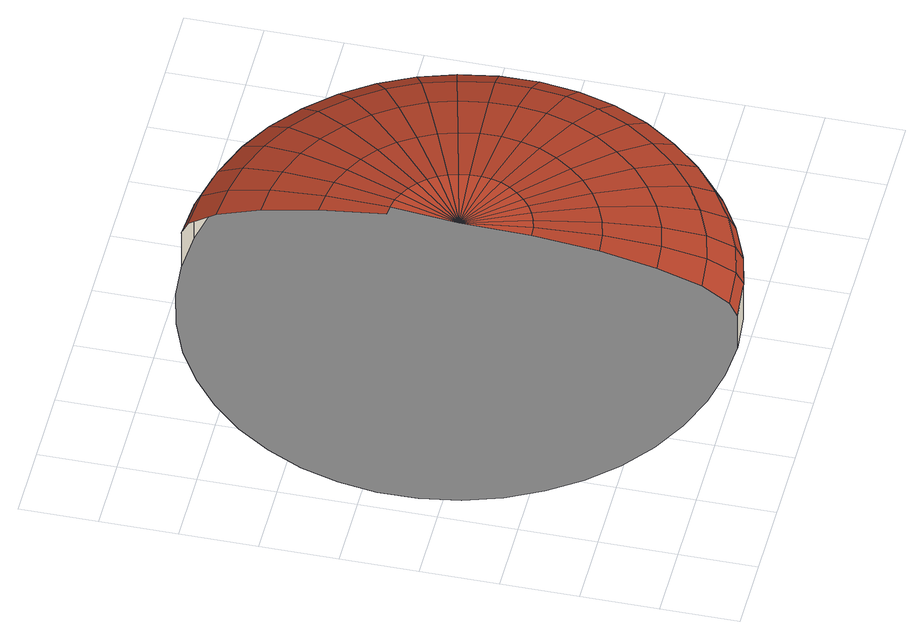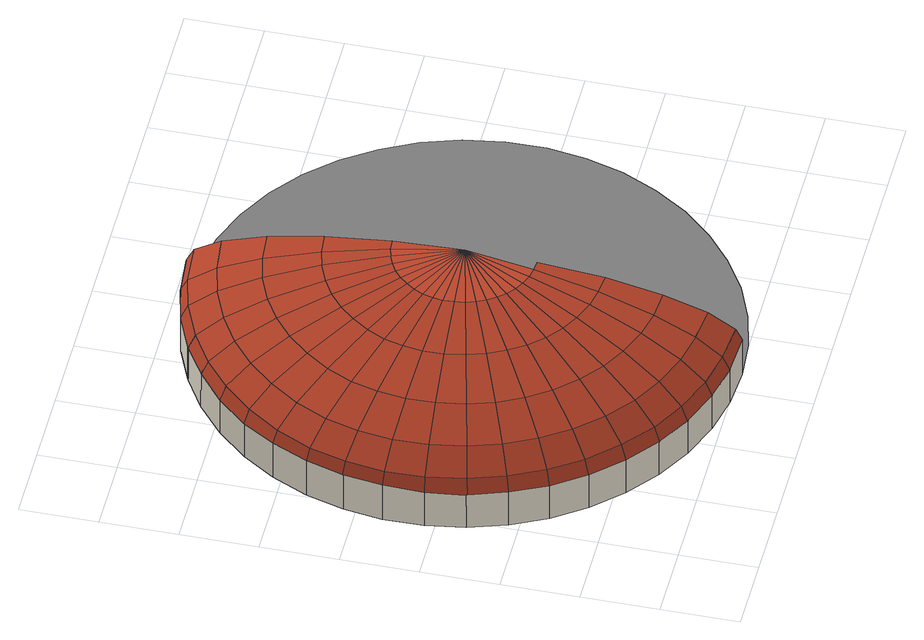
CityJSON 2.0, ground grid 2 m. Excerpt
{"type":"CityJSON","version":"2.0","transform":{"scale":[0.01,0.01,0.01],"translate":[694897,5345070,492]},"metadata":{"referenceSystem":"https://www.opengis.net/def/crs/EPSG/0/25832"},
"CityObjects":{
"building1":{"type":"Building","attributes":{"Gemeindeschluessel":"09162000","HoeheDach":"495.560","HoeheGrund":"492.778","Methode":"2000","NiedrigsteTraufeDesGebaeudes":"493.835","Geometrietyp2DReferenz":"3000","function":"31001_2000","roofType":"3700","measuredHeight":2.78},"geometry":[{"type":"MultiSurface","lod":"2","boundaries":[[[0,1,2,3,4,5]],[[3,6,7,4]],[[1,0,8,9]],[[6,10,11,7]],[[10,12,13,11]],[[12,14,15,13]],[[16,17,3,2]],[[18,19,16,2,1,9]],[[17,20,6,3]],[[20,21,10,6]],[[14,22,15]],[[21,23,12,10]],[[23,24,14,12]],[[24,22,14]],[[25,22,24]],[[26,27,28,29,30,31,18,9,8,32,33,34,35,36,37,38,39,40,41,42,43,44,45,46,47,48,49,50,51,52,53,54,55,56,57,58,59,60,61,62,63,64,65]],[[66,25,24,23]],[[67,22,25]],[[68,66,23,21]],[[69,68,21,20]],[[70,22,67]],[[71,69,20,17]],[[19,72,73,71,17,16]],[[74,67,25,66]],[[75,22,70]],[[76,22,77]],[[72,19,18,31]],[[76,78,79,80]],[[81,22,75]],[[77,22,82]],[[83,22,81]],[[82,22,84]],[[85,74,66,68]],[[86,70,67,74]],[[87,22,83]],[[84,22,88]],[[73,72,31,30]],[[89,78,76,77]],[[90,22,87]],[[88,22,91]],[[92,85,68,69]],[[93,22,90]],[[91,22,94]],[[95,22,93]],[[94,22,96]],[[96,22,95]],[[78,97,98,79]],[[99,75,70,86]],[[100,92,69,71]],[[101,89,77,82]],[[102,100,71,73]],[[103,86,74,85]],[[104,81,75,99]],[[97,105,106,98]],[[102,73,30,29]],[[107,101,82,84]],[[108,97,78,89]],[[109,107,84,88]],[[110,83,81,104]],[[111,103,85,92]],[[105,112,113,106]],[[114,99,86,103]],[[115,109,88,91]],[[116,117,53,52]],[[112,118,117,116,119,113]],[[120,87,83,110]],[[121,115,91,94]],[[122,123,93,90]],[[124,111,92,100]],[[125,121,94,96]],[[123,126,95,93]],[[126,125,96,95]],[[127,108,89,101]],[[122,90,87,120]],[[128,124,100,102]],[[129,105,97,108]],[[130,104,99,114]],[[128,102,29,28]],[[131,114,103,111]],[[132,127,101,107]],[[133,112,105,129]],[[134,110,104,130]],[[135,131,111,124]],[[136,129,108,127]],[[137,132,107,109]],[[138,118,112,133]],[[53,117,118,138,139,54]],[[140,135,124,128]],[[141,130,114,131]],[[27,142,140,128,28]],[[143,120,110,134]],[[144,137,109,115]],[[145,144,115,121]],[[146,147,123,122]],[[148,133,129,136]],[[149,136,127,132]],[[146,122,120,143]],[[150,145,121,125]],[[147,151,126,123]],[[152,141,131,135]],[[151,150,125,126]],[[139,153,55,54]],[[154,134,130,141]],[[155,153,139,138,133,148]],[[142,156,152,135,140]],[[157,149,132,137]],[[156,142,27,26]],[[158,148,136,149]],[[159,143,134,154]],[[160,154,141,152]],[[161,157,137,144]],[[162,155,148,158]],[[55,153,155,162,163,56]],[[164,160,152,156]],[[165,146,143,159]],[[166,161,144,145]],[[165,167,147,146]],[[168,158,149,157]],[[164,156,26,65]],[[169,166,145,150]],[[167,170,151,147]],[[171,159,154,160]],[[170,169,150,151]],[[172,163,162,158,168]],[[163,172,57,56]],[[173,171,160,164]],[[174,168,157,161]],[[64,175,173,164,65]],[[176,165,159,171]],[[177,174,161,166]],[[176,178,167,165]],[[172,179,58,57]],[[175,180,176,171,173]],[[181,179,172,168,174]],[[182,177,166,169]],[[178,183,170,167]],[[183,182,169,170]],[[180,175,64,63]],[[184,181,174,177]],[[180,185,178,176]],[[58,179,181,184,59]],[[185,180,63,62]],[[186,184,177,182]],[[185,187,188,183,178]],[[184,186,60,59]],[[188,186,182,183]],[[187,185,62,61]],[[60,186,188,187,61]]],"semantics":{"surfaces":[{"type":"RoofSurface","Dachneigung":"26.952","Dachorientierung":"175.006","Flaeche":"0.457","Z_MAX":"1.448","Z_MAX_ASL":"494.226","Z_MIN":"1.080","Z_MIN_ASL":"493.857"},{"type":"RoofSurface","Dachneigung":"57.991","Dachorientierung":"175.006","Flaeche":"0.848","Z_MAX":"1.882","Z_MAX_ASL":"494.660","Z_MIN":"1.448","Z_MIN_ASL":"494.226"},{"type":"WallSurface"},{"type":"RoofSurface","Dachneigung":"71.354","Dachorientierung":"175.006","Flaeche":"1.036","Z_MAX":"2.255","Z_MAX_ASL":"495.033","Z_MIN":"1.882","Z_MIN_ASL":"494.660"},{"type":"RoofSurface","Dachneigung":"78.763","Dachorientierung":"175.006","Flaeche":"1.001","Z_MAX":"2.541","Z_MAX_ASL":"495.319","Z_MIN":"2.255","Z_MIN_ASL":"495.033"},{"type":"RoofSurface","Dachneigung":"83.879","Dachorientierung":"175.006","Flaeche":"0.723","Z_MAX":"2.721","Z_MAX_ASL":"495.499","Z_MIN":"2.541","Z_MIN_ASL":"495.319"},{"type":"RoofSurface","Dachneigung":"26.972","Dachorientierung":"165.807","Flaeche":"0.377","Z_MAX":"1.448","Z_MAX_ASL":"494.226","Z_MIN":"1.075","Z_MIN_ASL":"493.853"},{"type":"RoofSurface","Dachneigung":"58.013","Dachorientierung":"165.807","Flaeche":"0.712","Z_MAX":"1.882","Z_MAX_ASL":"494.660","Z_MIN":"1.448","Z_MIN_ASL":"494.226"},{"type":"RoofSurface","Dachneigung":"71.369","Dachorientierung":"165.807","Flaeche":"0.871","Z_MAX":"2.255","Z_MAX_ASL":"495.033","Z_MIN":"1.882","Z_MIN_ASL":"494.660"},{"type":"RoofSurface","Dachneigung":"88.048","Dachorientierung":"175.006","Flaeche":"0.263","Z_MAX":"2.782","Z_MAX_ASL":"495.560","Z_MIN":"2.721","Z_MIN_ASL":"495.499"},{"type":"RoofSurface","Dachneigung":"78.773","Dachorientierung":"165.807","Flaeche":"0.841","Z_MAX":"2.541","Z_MAX_ASL":"495.319","Z_MIN":"2.255","Z_MIN_ASL":"495.033"},{"type":"RoofSurface","Dachneigung":"83.884","Dachorientierung":"165.807","Flaeche":"0.608","Z_MAX":"2.721","Z_MAX_ASL":"495.499","Z_MIN":"2.541","Z_MIN_ASL":"495.319"},{"type":"RoofSurface","Dachneigung":"88.049","Dachorientierung":"165.807","Flaeche":"0.221","Z_MAX":"2.782","Z_MAX_ASL":"495.560","Z_MIN":"2.721","Z_MIN_ASL":"495.499"},{"type":"RoofSurface","Dachneigung":"88.047","Dachorientierung":"157.760","Flaeche":"0.257","Z_MAX":"2.782","Z_MAX_ASL":"495.560","Z_MIN":"2.721","Z_MIN_ASL":"495.499"},{"type":"GroundSurface"},{"type":"RoofSurface","Dachneigung":"83.876","Dachorientierung":"157.760","Flaeche":"0.705","Z_MAX":"2.721","Z_MAX_ASL":"495.499","Z_MIN":"2.541","Z_MIN_ASL":"495.319"},{"type":"RoofSurface","Dachneigung":"88.049","Dachorientierung":"149.608","Flaeche":"0.238","Z_MAX":"2.782","Z_MAX_ASL":"495.560","Z_MIN":"2.721","Z_MIN_ASL":"495.499"},{"type":"RoofSurface","Dachneigung":"78.759","Dachorientierung":"157.760","Flaeche":"0.976","Z_MAX":"2.541","Z_MAX_ASL":"495.319","Z_MIN":"2.255","Z_MIN_ASL":"495.033"},{"type":"RoofSurface","Dachneigung":"71.347","Dachorientierung":"157.760","Flaeche":"1.010","Z_MAX":"2.255","Z_MAX_ASL":"495.033","Z_MIN":"1.882","Z_MIN_ASL":"494.660"},{"type":"RoofSurface","Dachneigung":"88.050","Dachorientierung":"140.444","Flaeche":"0.238","Z_MAX":"2.782","Z_MAX_ASL":"495.560","Z_MIN":"2.721","Z_MIN_ASL":"495.499"},{"type":"RoofSurface","Dachneigung":"57.981","Dachorientierung":"157.760","Flaeche":"0.826","Z_MAX":"1.882","Z_MAX_ASL":"494.660","Z_MIN":"1.448","Z_MIN_ASL":"494.226"},{"type":"RoofSurface","Dachneigung":"26.943","Dachorientierung":"157.760","Flaeche":"0.463","Z_MAX":"1.448","Z_MAX_ASL":"494.226","Z_MIN":"1.063","Z_MIN_ASL":"493.841"},{"type":"RoofSurface","Dachneigung":"83.883","Dachorientierung":"149.608","Flaeche":"0.653","Z_MAX":"2.721","Z_MAX_ASL":"495.499","Z_MIN":"2.541","Z_MIN_ASL":"495.319"},{"type":"RoofSurface","Dachneigung":"88.049","Dachorientierung":"132.184","Flaeche":"0.240","Z_MAX":"2.782","Z_MAX_ASL":"495.560","Z_MIN":"2.721","Z_MIN_ASL":"495.499"},{"type":"RoofSurface","Dachneigung":"88.043","Dachorientierung":"12.198","Flaeche":"0.236","Z_MAX":"2.782","Z_MAX_ASL":"495.560","Z_MIN":"2.721","Z_MIN_ASL":"495.499"},{"type":"RoofSurface","Dachneigung":"83.872","Dachorientierung":"4.767","Flaeche":"0.679","Z_MAX":"2.721","Z_MAX_ASL":"495.499","Z_MIN":"2.541","Z_MIN_ASL":"495.319"},{"type":"RoofSurface","Dachneigung":"88.053","Dachorientierung":"125.335","Flaeche":"0.246","Z_MAX":"2.782","Z_MAX_ASL":"495.560","Z_MIN":"2.721","Z_MIN_ASL":"495.499"},{"type":"RoofSurface","Dachneigung":"88.042","Dachorientierung":"20.838","Flaeche":"0.254","Z_MAX":"2.782","Z_MAX_ASL":"495.560","Z_MIN":"2.721","Z_MIN_ASL":"495.499"},{"type":"RoofSurface","Dachneigung":"88.059","Dachorientierung":"115.821","Flaeche":"0.245","Z_MAX":"2.782","Z_MAX_ASL":"495.560","Z_MIN":"2.721","Z_MIN_ASL":"495.499"},{"type":"RoofSurface","Dachneigung":"88.044","Dachorientierung":"28.940","Flaeche":"0.236","Z_MAX":"2.782","Z_MAX_ASL":"495.560","Z_MIN":"2.721","Z_MIN_ASL":"495.499"},{"type":"RoofSurface","Dachneigung":"78.771","Dachorientierung":"149.608","Flaeche":"0.904","Z_MAX":"2.541","Z_MAX_ASL":"495.319","Z_MIN":"2.255","Z_MIN_ASL":"495.033"},{"type":"RoofSurface","Dachneigung":"83.886","Dachorientierung":"140.444","Flaeche":"0.655","Z_MAX":"2.721","Z_MAX_ASL":"495.499","Z_MIN":"2.541","Z_MIN_ASL":"495.319"},{"type":"RoofSurface","Dachneigung":"88.060","Dachorientierung":"105.938","Flaeche":"0.239","Z_MAX":"2.782","Z_MAX_ASL":"495.560","Z_MIN":"2.721","Z_MIN_ASL":"495.499"},{"type":"RoofSurface","Dachneigung":"88.045","Dachorientierung":"38.286","Flaeche":"0.246","Z_MAX":"2.782","Z_MAX_ASL":"495.560","Z_MIN":"2.721","Z_MIN_ASL":"495.499"},{"type":"RoofSurface","Dachneigung":"83.864","Dachorientierung":"12.198","Flaeche":"0.649","Z_MAX":"2.721","Z_MAX_ASL":"495.499","Z_MIN":"2.541","Z_MIN_ASL":"495.319"},{"type":"RoofSurface","Dachneigung":"88.057","Dachorientierung":"97.871","Flaeche":"0.245","Z_MAX":"2.782","Z_MAX_ASL":"495.560","Z_MIN":"2.721","Z_MIN_ASL":"495.499"},{"type":"RoofSurface","Dachneigung":"88.045","Dachorientierung":"46.591","Flaeche":"0.248","Z_MAX":"2.782","Z_MAX_ASL":"495.560","Z_MIN":"2.721","Z_MIN_ASL":"495.499"},{"type":"RoofSurface","Dachneigung":"71.367","Dachorientierung":"149.608","Flaeche":"0.936","Z_MAX":"2.255","Z_MAX_ASL":"495.033","Z_MIN":"1.882","Z_MIN_ASL":"494.660"},{"type":"RoofSurface","Dachneigung":"88.054","Dachorientierung":"88.794","Flaeche":"0.245","Z_MAX":"2.782","Z_MAX_ASL":"495.560","Z_MIN":"2.721","Z_MIN_ASL":"495.499"},{"type":"RoofSurface","Dachneigung":"88.046","Dachorientierung":"55.607","Flaeche":"0.241","Z_MAX":"2.782","Z_MAX_ASL":"495.560","Z_MIN":"2.721","Z_MIN_ASL":"495.499"},{"type":"RoofSurface","Dachneigung":"88.050","Dachorientierung":"80.314","Flaeche":"0.248","Z_MAX":"2.782","Z_MAX_ASL":"495.560","Z_MIN":"2.721","Z_MIN_ASL":"495.499"},{"type":"RoofSurface","Dachneigung":"88.046","Dachorientierung":"63.599","Flaeche":"0.240","Z_MAX":"2.782","Z_MAX_ASL":"495.560","Z_MIN":"2.721","Z_MIN_ASL":"495.499"},{"type":"RoofSurface","Dachneigung":"88.048","Dachorientierung":"72.135","Flaeche":"0.237","Z_MAX":"2.782","Z_MAX_ASL":"495.560","Z_MIN":"2.721","Z_MIN_ASL":"495.499"},{"type":"RoofSurface","Dachneigung":"78.751","Dachorientierung":"4.767","Flaeche":"0.941","Z_MAX":"2.541","Z_MAX_ASL":"495.319","Z_MIN":"2.255","Z_MIN_ASL":"495.033"},{"type":"RoofSurface","Dachneigung":"83.884","Dachorientierung":"132.184","Flaeche":"0.659","Z_MAX":"2.721","Z_MAX_ASL":"495.499","Z_MIN":"2.541","Z_MIN_ASL":"495.319"},{"type":"RoofSurface","Dachneigung":"58.010","Dachorientierung":"149.608","Flaeche":"0.765","Z_MAX":"1.882","Z_MAX_ASL":"494.660","Z_MIN":"1.448","Z_MIN_ASL":"494.226"},{"type":"RoofSurface","Dachneigung":"83.862","Dachorientierung":"20.838","Flaeche":"0.697","Z_MAX":"2.721","Z_MAX_ASL":"495.499","Z_MIN":"2.541","Z_MIN_ASL":"495.319"},{"type":"RoofSurface","Dachneigung":"26.969","Dachorientierung":"149.608","Flaeche":"0.411","Z_MAX":"1.448","Z_MAX_ASL":"494.226","Z_MIN":"1.073","Z_MIN_ASL":"493.851"},{"type":"RoofSurface","Dachneigung":"78.777","Dachorientierung":"140.444","Flaeche":"0.907","Z_MAX":"2.541","Z_MAX_ASL":"495.319","Z_MIN":"2.255","Z_MIN_ASL":"495.033"},{"type":"RoofSurface","Dachneigung":"83.894","Dachorientierung":"125.335","Flaeche":"0.675","Z_MAX":"2.721","Z_MAX_ASL":"495.499","Z_MIN":"2.541","Z_MIN_ASL":"495.319"},{"type":"RoofSurface","Dachneigung":"71.335","Dachorientierung":"4.767","Flaeche":"0.974","Z_MAX":"2.255","Z_MAX_ASL":"495.033","Z_MIN":"1.882","Z_MIN_ASL":"494.660"},{"type":"RoofSurface","Dachneigung":"83.869","Dachorientierung":"28.940","Flaeche":"0.647","Z_MAX":"2.721","Z_MAX_ASL":"495.499","Z_MIN":"2.541","Z_MIN_ASL":"495.319"},{"type":"RoofSurface","Dachneigung":"78.738","Dachorientierung":"12.198","Flaeche":"0.899","Z_MAX":"2.541","Z_MAX_ASL":"495.319","Z_MIN":"2.255","Z_MIN_ASL":"495.033"},{"type":"RoofSurface","Dachneigung":"83.870","Dachorientierung":"38.286","Flaeche":"0.677","Z_MAX":"2.721","Z_MAX_ASL":"495.499","Z_MIN":"2.541","Z_MIN_ASL":"495.319"},{"type":"RoofSurface","Dachneigung":"83.915","Dachorientierung":"115.821","Flaeche":"0.673","Z_MAX":"2.721","Z_MAX_ASL":"495.499","Z_MIN":"2.541","Z_MIN_ASL":"495.319"},{"type":"RoofSurface","Dachneigung":"71.376","Dachorientierung":"140.444","Flaeche":"0.939","Z_MAX":"2.255","Z_MAX_ASL":"495.033","Z_MIN":"1.882","Z_MIN_ASL":"494.660"},{"type":"RoofSurface","Dachneigung":"57.962","Dachorientierung":"4.767","Flaeche":"0.797","Z_MAX":"1.882","Z_MAX_ASL":"494.660","Z_MIN":"1.448","Z_MIN_ASL":"494.226"},{"type":"RoofSurface","Dachneigung":"78.773","Dachorientierung":"132.184","Flaeche":"0.912","Z_MAX":"2.541","Z_MAX_ASL":"495.319","Z_MIN":"2.255","Z_MIN_ASL":"495.033"},{"type":"RoofSurface","Dachneigung":"83.870","Dachorientierung":"46.591","Flaeche":"0.682","Z_MAX":"2.721","Z_MAX_ASL":"495.499","Z_MIN":"2.541","Z_MIN_ASL":"495.319"},{"type":"RoofSurface","Dachneigung":"26.926","Dachorientierung":"4.767","Flaeche":"0.412","Z_MAX":"1.448","Z_MAX_ASL":"494.226","Z_MIN":"1.080","Z_MIN_ASL":"493.858"},{"type":"RoofSurface","Dachneigung":"83.916","Dachorientierung":"105.938","Flaeche":"0.656","Z_MAX":"2.721","Z_MAX_ASL":"495.499","Z_MIN":"2.541","Z_MIN_ASL":"495.319"},{"type":"RoofSurface","Dachneigung":"83.872","Dachorientierung":"55.607","Flaeche":"0.661","Z_MAX":"2.721","Z_MAX_ASL":"495.499","Z_MIN":"2.541","Z_MIN_ASL":"495.319"},{"type":"RoofSurface","Dachneigung":"83.897","Dachorientierung":"88.794","Flaeche":"0.674","Z_MAX":"2.721","Z_MAX_ASL":"495.499","Z_MIN":"2.541","Z_MIN_ASL":"495.319"},{"type":"RoofSurface","Dachneigung":"58.023","Dachorientierung":"140.444","Flaeche":"0.768","Z_MAX":"1.882","Z_MAX_ASL":"494.660","Z_MIN":"1.448","Z_MIN_ASL":"494.226"},{"type":"RoofSurface","Dachneigung":"83.874","Dachorientierung":"63.599","Flaeche":"0.658","Z_MAX":"2.721","Z_MAX_ASL":"495.499","Z_MIN":"2.541","Z_MIN_ASL":"495.319"},{"type":"RoofSurface","Dachneigung":"83.885","Dachorientierung":"80.314","Flaeche":"0.682","Z_MAX":"2.721","Z_MAX_ASL":"495.499","Z_MIN":"2.541","Z_MIN_ASL":"495.319"},{"type":"RoofSurface","Dachneigung":"83.880","Dachorientierung":"72.135","Flaeche":"0.650","Z_MAX":"2.721","Z_MAX_ASL":"495.499","Z_MIN":"2.541","Z_MIN_ASL":"495.319"},{"type":"RoofSurface","Dachneigung":"78.733","Dachorientierung":"20.838","Flaeche":"0.965","Z_MAX":"2.541","Z_MAX_ASL":"495.319","Z_MIN":"2.255","Z_MIN_ASL":"495.033"},{"type":"RoofSurface","Dachneigung":"83.907","Dachorientierung":"97.871","Flaeche":"0.672","Z_MAX":"2.721","Z_MAX_ASL":"495.499","Z_MIN":"2.541","Z_MIN_ASL":"495.319"},{"type":"RoofSurface","Dachneigung":"26.981","Dachorientierung":"140.444","Flaeche":"0.405","Z_MAX":"1.448","Z_MAX_ASL":"494.226","Z_MIN":"1.086","Z_MIN_ASL":"493.863"},{"type":"RoofSurface","Dachneigung":"71.314","Dachorientierung":"12.198","Flaeche":"0.931","Z_MAX":"2.255","Z_MAX_ASL":"495.033","Z_MIN":"1.882","Z_MIN_ASL":"494.660"},{"type":"RoofSurface","Dachneigung":"78.790","Dachorientierung":"125.335","Flaeche":"0.935","Z_MAX":"2.541","Z_MAX_ASL":"495.319","Z_MIN":"2.255","Z_MIN_ASL":"495.033"},{"type":"RoofSurface","Dachneigung":"71.370","Dachorientierung":"132.184","Flaeche":"0.944","Z_MAX":"2.255","Z_MAX_ASL":"495.033","Z_MIN":"1.882","Z_MIN_ASL":"494.660"},{"type":"RoofSurface","Dachneigung":"78.745","Dachorientierung":"28.940","Flaeche":"0.896","Z_MAX":"2.541","Z_MAX_ASL":"495.319","Z_MIN":"2.255","Z_MIN_ASL":"495.033"},{"type":"RoofSurface","Dachneigung":"57.931","Dachorientierung":"12.198","Flaeche":"0.762","Z_MAX":"1.882","Z_MAX_ASL":"494.660","Z_MIN":"1.448","Z_MIN_ASL":"494.226"},{"type":"RoofSurface","Dachneigung":"78.829","Dachorientierung":"115.821","Flaeche":"0.931","Z_MAX":"2.541","Z_MAX_ASL":"495.319","Z_MIN":"2.255","Z_MIN_ASL":"495.033"},{"type":"RoofSurface","Dachneigung":"58.014","Dachorientierung":"132.184","Flaeche":"0.772","Z_MAX":"1.882","Z_MAX_ASL":"494.660","Z_MIN":"1.448","Z_MIN_ASL":"494.226"},{"type":"RoofSurface","Dachneigung":"71.306","Dachorientierung":"20.838","Flaeche":"1.000","Z_MAX":"2.255","Z_MAX_ASL":"495.033","Z_MIN":"1.882","Z_MIN_ASL":"494.660"},{"type":"RoofSurface","Dachneigung":"78.748","Dachorientierung":"38.286","Flaeche":"0.937","Z_MAX":"2.541","Z_MAX_ASL":"495.319","Z_MIN":"2.255","Z_MIN_ASL":"495.033"},{"type":"RoofSurface","Dachneigung":"26.898","Dachorientierung":"12.198","Flaeche":"0.407","Z_MAX":"1.448","Z_MAX_ASL":"494.226","Z_MIN":"1.083","Z_MIN_ASL":"493.861"},{"type":"RoofSurface","Dachneigung":"26.957","Dachorientierung":"132.191","Flaeche":"0.412","Z_MAX":"1.448","Z_MAX_ASL":"494.226","Z_MIN":"1.083","Z_MIN_ASL":"493.861"},{"type":"RoofSurface","Dachneigung":"71.398","Dachorientierung":"125.335","Flaeche":"0.967","Z_MAX":"2.255","Z_MAX_ASL":"495.033","Z_MIN":"1.882","Z_MIN_ASL":"494.660"},{"type":"RoofSurface","Dachneigung":"78.831","Dachorientierung":"105.938","Flaeche":"0.908","Z_MAX":"2.541","Z_MAX_ASL":"495.319","Z_MIN":"2.255","Z_MIN_ASL":"495.033"},{"type":"RoofSurface","Dachneigung":"78.747","Dachorientierung":"46.591","Flaeche":"0.945","Z_MAX":"2.541","Z_MAX_ASL":"495.319","Z_MIN":"2.255","Z_MIN_ASL":"495.033"},{"type":"RoofSurface","Dachneigung":"78.751","Dachorientierung":"55.607","Flaeche":"0.916","Z_MAX":"2.541","Z_MAX_ASL":"495.319","Z_MIN":"2.255","Z_MIN_ASL":"495.033"},{"type":"RoofSurface","Dachneigung":"78.797","Dachorientierung":"88.794","Flaeche":"0.933","Z_MAX":"2.541","Z_MAX_ASL":"495.319","Z_MIN":"2.255","Z_MIN_ASL":"495.033"},{"type":"RoofSurface","Dachneigung":"57.919","Dachorientierung":"20.838","Flaeche":"0.818","Z_MAX":"1.882","Z_MAX_ASL":"494.660","Z_MIN":"1.448","Z_MIN_ASL":"494.226"},{"type":"RoofSurface","Dachneigung":"71.326","Dachorientierung":"28.940","Flaeche":"0.928","Z_MAX":"2.255","Z_MAX_ASL":"495.033","Z_MIN":"1.882","Z_MIN_ASL":"494.660"},{"type":"RoofSurface","Dachneigung":"78.815","Dachorientierung":"97.871","Flaeche":"0.930","Z_MAX":"2.541","Z_MAX_ASL":"495.319","Z_MIN":"2.255","Z_MIN_ASL":"495.033"},{"type":"RoofSurface","Dachneigung":"78.755","Dachorientierung":"63.599","Flaeche":"0.912","Z_MAX":"2.541","Z_MAX_ASL":"495.319","Z_MIN":"2.255","Z_MIN_ASL":"495.033"},{"type":"RoofSurface","Dachneigung":"78.775","Dachorientierung":"80.314","Flaeche":"0.945","Z_MAX":"2.541","Z_MAX_ASL":"495.319","Z_MIN":"2.255","Z_MIN_ASL":"495.033"},{"type":"RoofSurface","Dachneigung":"58.056","Dachorientierung":"125.335","Flaeche":"0.791","Z_MAX":"1.882","Z_MAX_ASL":"494.660","Z_MIN":"1.448","Z_MIN_ASL":"494.226"},{"type":"RoofSurface","Dachneigung":"78.765","Dachorientierung":"72.135","Flaeche":"0.901","Z_MAX":"2.541","Z_MAX_ASL":"495.319","Z_MIN":"2.255","Z_MIN_ASL":"495.033"},{"type":"RoofSurface","Dachneigung":"71.459","Dachorientierung":"115.821","Flaeche":"0.964","Z_MAX":"2.255","Z_MAX_ASL":"495.033","Z_MIN":"1.882","Z_MIN_ASL":"494.660"},{"type":"RoofSurface","Dachneigung":"26.888","Dachorientierung":"20.838","Flaeche":"0.448","Z_MAX":"1.448","Z_MAX_ASL":"494.226","Z_MIN":"1.072","Z_MIN_ASL":"493.850"},{"type":"RoofSurface","Dachneigung":"27.010","Dachorientierung":"125.335","Flaeche":"0.397","Z_MAX":"1.448","Z_MAX_ASL":"494.226","Z_MIN":"1.079","Z_MIN_ASL":"493.856"},{"type":"RoofSurface","Dachneigung":"71.330","Dachorientierung":"38.286","Flaeche":"0.970","Z_MAX":"2.255","Z_MAX_ASL":"495.033","Z_MIN":"1.882","Z_MIN_ASL":"494.660"},{"type":"RoofSurface","Dachneigung":"57.949","Dachorientierung":"28.940","Flaeche":"0.759","Z_MAX":"1.882","Z_MAX_ASL":"494.660","Z_MIN":"1.448","Z_MIN_ASL":"494.226"},{"type":"RoofSurface","Dachneigung":"71.461","Dachorientierung":"105.938","Flaeche":"0.939","Z_MAX":"2.255","Z_MAX_ASL":"495.033","Z_MIN":"1.882","Z_MIN_ASL":"494.660"},{"type":"RoofSurface","Dachneigung":"58.146","Dachorientierung":"115.821","Flaeche":"0.787","Z_MAX":"1.882","Z_MAX_ASL":"494.660","Z_MIN":"1.448","Z_MIN_ASL":"494.226"},{"type":"RoofSurface","Dachneigung":"71.329","Dachorientierung":"46.591","Flaeche":"0.978","Z_MAX":"2.255","Z_MAX_ASL":"495.033","Z_MIN":"1.882","Z_MIN_ASL":"494.660"},{"type":"RoofSurface","Dachneigung":"26.914","Dachorientierung":"28.940","Flaeche":"0.406","Z_MAX":"1.448","Z_MAX_ASL":"494.226","Z_MIN":"1.078","Z_MIN_ASL":"493.855"},{"type":"RoofSurface","Dachneigung":"27.076","Dachorientierung":"115.826","Flaeche":"0.353","Z_MAX":"1.448","Z_MAX_ASL":"494.226","Z_MIN":"1.131","Z_MIN_ASL":"493.909"},{"type":"RoofSurface","Dachneigung":"71.436","Dachorientierung":"97.871","Flaeche":"0.962","Z_MAX":"2.255","Z_MAX_ASL":"495.033","Z_MIN":"1.882","Z_MIN_ASL":"494.660"},{"type":"RoofSurface","Dachneigung":"71.335","Dachorientierung":"55.607","Flaeche":"0.948","Z_MAX":"2.255","Z_MAX_ASL":"495.033","Z_MIN":"1.882","Z_MIN_ASL":"494.660"},{"type":"RoofSurface","Dachneigung":"71.407","Dachorientierung":"88.794","Flaeche":"0.965","Z_MAX":"2.255","Z_MAX_ASL":"495.033","Z_MIN":"1.882","Z_MIN_ASL":"494.660"},{"type":"RoofSurface","Dachneigung":"57.955","Dachorientierung":"38.286","Flaeche":"0.794","Z_MAX":"1.882","Z_MAX_ASL":"494.660","Z_MIN":"1.448","Z_MIN_ASL":"494.226"},{"type":"RoofSurface","Dachneigung":"71.341","Dachorientierung":"63.599","Flaeche":"0.944","Z_MAX":"2.255","Z_MAX_ASL":"495.033","Z_MIN":"1.882","Z_MIN_ASL":"494.660"},{"type":"RoofSurface","Dachneigung":"71.372","Dachorientierung":"80.314","Flaeche":"0.978","Z_MAX":"2.255","Z_MAX_ASL":"495.033","Z_MIN":"1.882","Z_MIN_ASL":"494.660"},{"type":"RoofSurface","Dachneigung":"58.151","Dachorientierung":"105.938","Flaeche":"0.768","Z_MAX":"1.882","Z_MAX_ASL":"494.660","Z_MIN":"1.448","Z_MIN_ASL":"494.226"},{"type":"RoofSurface","Dachneigung":"71.357","Dachorientierung":"72.135","Flaeche":"0.932","Z_MAX":"2.255","Z_MAX_ASL":"495.033","Z_MIN":"1.882","Z_MIN_ASL":"494.660"},{"type":"RoofSurface","Dachneigung":"26.920","Dachorientierung":"38.286","Flaeche":"0.424","Z_MAX":"1.448","Z_MAX_ASL":"494.226","Z_MIN":"1.084","Z_MIN_ASL":"493.861"},{"type":"RoofSurface","Dachneigung":"27.029","Dachorientierung":"105.964","Flaeche":"0.342","Z_MAX":"1.448","Z_MAX_ASL":"494.226","Z_MIN":"1.137","Z_MIN_ASL":"493.915"},{"type":"RoofSurface","Dachneigung":"57.954","Dachorientierung":"46.591","Flaeche":"0.800","Z_MAX":"1.882","Z_MAX_ASL":"494.660","Z_MIN":"1.448","Z_MIN_ASL":"494.226"},{"type":"RoofSurface","Dachneigung":"58.113","Dachorientierung":"97.871","Flaeche":"0.787","Z_MAX":"1.882","Z_MAX_ASL":"494.660","Z_MIN":"1.448","Z_MIN_ASL":"494.226"},{"type":"RoofSurface","Dachneigung":"57.963","Dachorientierung":"55.607","Flaeche":"0.776","Z_MAX":"1.882","Z_MAX_ASL":"494.660","Z_MIN":"1.448","Z_MIN_ASL":"494.226"},{"type":"RoofSurface","Dachneigung":"58.070","Dachorientierung":"88.794","Flaeche":"0.789","Z_MAX":"1.882","Z_MAX_ASL":"494.660","Z_MIN":"1.448","Z_MIN_ASL":"494.226"},{"type":"RoofSurface","Dachneigung":"27.062","Dachorientierung":"97.871","Flaeche":"0.365","Z_MAX":"1.448","Z_MAX_ASL":"494.226","Z_MIN":"1.131","Z_MIN_ASL":"493.908"},{"type":"RoofSurface","Dachneigung":"26.914","Dachorientierung":"46.589","Flaeche":"0.428","Z_MAX":"1.448","Z_MAX_ASL":"494.226","Z_MIN":"1.083","Z_MIN_ASL":"493.861"},{"type":"RoofSurface","Dachneigung":"57.971","Dachorientierung":"63.599","Flaeche":"0.772","Z_MAX":"1.882","Z_MAX_ASL":"494.660","Z_MIN":"1.448","Z_MIN_ASL":"494.226"},{"type":"RoofSurface","Dachneigung":"58.018","Dachorientierung":"80.314","Flaeche":"0.800","Z_MAX":"1.882","Z_MAX_ASL":"494.660","Z_MIN":"1.448","Z_MIN_ASL":"494.226"},{"type":"RoofSurface","Dachneigung":"57.995","Dachorientierung":"72.135","Flaeche":"0.763","Z_MAX":"1.882","Z_MAX_ASL":"494.660","Z_MIN":"1.448","Z_MIN_ASL":"494.226"},{"type":"RoofSurface","Dachneigung":"26.926","Dachorientierung":"55.607","Flaeche":"0.417","Z_MAX":"1.448","Z_MAX_ASL":"494.226","Z_MIN":"1.074","Z_MIN_ASL":"493.852"},{"type":"RoofSurface","Dachneigung":"27.018","Dachorientierung":"88.739","Flaeche":"0.382","Z_MAX":"1.448","Z_MAX_ASL":"494.226","Z_MIN":"1.104","Z_MIN_ASL":"493.881"},{"type":"RoofSurface","Dachneigung":"26.879","Dachorientierung":"63.574","Flaeche":"0.416","Z_MAX":"1.448","Z_MAX_ASL":"494.226","Z_MIN":"1.074","Z_MIN_ASL":"493.852"},{"type":"RoofSurface","Dachneigung":"26.976","Dachorientierung":"80.314","Flaeche":"0.418","Z_MAX":"1.448","Z_MAX_ASL":"494.226","Z_MIN":"1.076","Z_MIN_ASL":"493.854"},{"type":"RoofSurface","Dachneigung":"26.913","Dachorientierung":"72.115","Flaeche":"0.407","Z_MAX":"1.448","Z_MAX_ASL":"494.226","Z_MIN":"1.081","Z_MIN_ASL":"493.859"}],"values":[0,1,2,3,4,5,6,2,7,8,9,10,11,12,13,14,15,16,17,18,19,20,21,22,23,24,2,25,26,27,28,29,30,31,32,33,2,34,35,36,37,38,39,40,41,42,43,44,45,46,47,48,49,50,2,51,52,53,54,55,56,57,58,2,59,60,61,62,63,64,65,66,67,68,69,70,71,2,72,73,74,75,76,77,78,79,2,80,81,2,82,83,84,85,86,87,88,89,90,91,92,2,93,94,95,96,2,97,98,99,100,101,2,102,103,104,105,106,2,107,108,109,110,111,2,112,113,2,114,115,116,2,117,118,119,120,121,2,122,123,2,2,124,125,2,126,2,2]}}]}
},
"vertices":[
[755,25,186],[858,34,186],[864,35,188],[861,53,223],[752,44,223],[752,25,187],[849,122,266],[752,113,266],[755,25,78],[858,34,78],[830,231,303],[750,224,303],[805,373,332],[749,368,332],[776,539,350],[747,537,350],[956,57,185],[950,75,223],[958,58,78],[958,58,185],[929,142,266],[895,247,303],[745,717,356],[851,385,332],[800,545,350],[826,556,350],[1349,377,78],[1292,292,78],[1222,215,78],[1143,150,78],[1057,99,78],[1054,97,78],[652,32,78],[550,54,78],[453,91,78],[362,142,78],[280,206,78],[208,282,78],[150,367,78],[104,459,78],[72,557,78],[56,660,78],[55,763,78],[69,864,78],[99,963,78],[143,1056,78],[200,1142,78],[270,1218,78],[349,1283,78],[438,1336,78],[534,1375,78],[634,1399,78],[737,1408,78],[839,1401,78],[941,1379,78],[1039,1342,78],[1130,1291,78],[1211,1227,78],[1283,1151,78],[1342,1066,78],[1387,974,78],[1419,876,78],[1435,774,78],[1436,670,78],[1422,569,78],[1393,470,78],[902,406,332],[849,569,350],[967,277,303],[1017,178,266],[869,586,350],[1048,116,223],[1054,97,184],[1057,99,185],[946,432,332],[887,606,350],[770,895,350],[796,890,350],[793,1061,332],[740,1066,332],[743,898,350],[903,628,350],[822,880,350],[915,652,350],[845,867,350],[1029,313,303],[985,464,332],[922,678,350],[867,850,350],[843,1051,332],[926,704,350],[885,830,350],[1093,223,266],[925,732,350],[901,808,350],[921,759,350],[912,784,350],[813,1204,303],[738,1210,303],[1020,502,332],[1133,166,223],[894,1031,332],[1144,151,187],[1085,359,303],[1050,545,332],[828,1313,266],[737,1321,266],[938,1007,332],[883,1189,303],[980,974,332],[1073,592,332],[1161,279,266],[838,1382,223],[736,1391,223],[1134,413,303],[1017,935,332],[737,1408,189],[839,1401,186],[841,1401,186],[735,1408,189],[1087,641,332],[1046,892,332],[1094,693,332],[1093,745,332],[1209,229,223],[1069,846,332],[1084,798,332],[956,1161,303],[1222,215,186],[914,1295,266],[1177,474,303],[1221,345,266],[1018,1127,303],[934,1362,223],[1209,541,303],[1276,302,223],[1003,1261,266],[1077,1080,303],[939,1379,186],[941,1379,186],[1291,291,186],[1274,419,266],[1292,292,186],[1229,610,303],[1129,1025,303],[1170,965,303],[1239,683,303],[1237,757,303],[1033,1324,223],[1080,1219,266],[1203,900,303],[1225,831,303],[1335,385,223],[1039,1342,185],[1313,501,266],[1041,1341,186],[1349,377,191],[1152,1162,266],[1118,1277,223],[1338,586,266],[1379,476,223],[1215,1095,266],[1128,1292,187],[1130,1291,186],[1393,470,193],[1350,675,266],[1266,1021,266],[1348,766,266],[1198,1213,223],[1306,941,266],[1332,857,266],[1406,571,223],[1211,1227,186],[1421,567,192],[1269,1138,223],[1422,569,191],[1420,671,223],[1326,1056,223],[1418,772,223],[1283,1151,186],[1436,670,191],[1284,1150,187],[1370,967,223],[1400,873,223],[1342,1066,185],[1435,774,188],[1387,974,187],[1419,876,185],[1419,878,186]
]}
